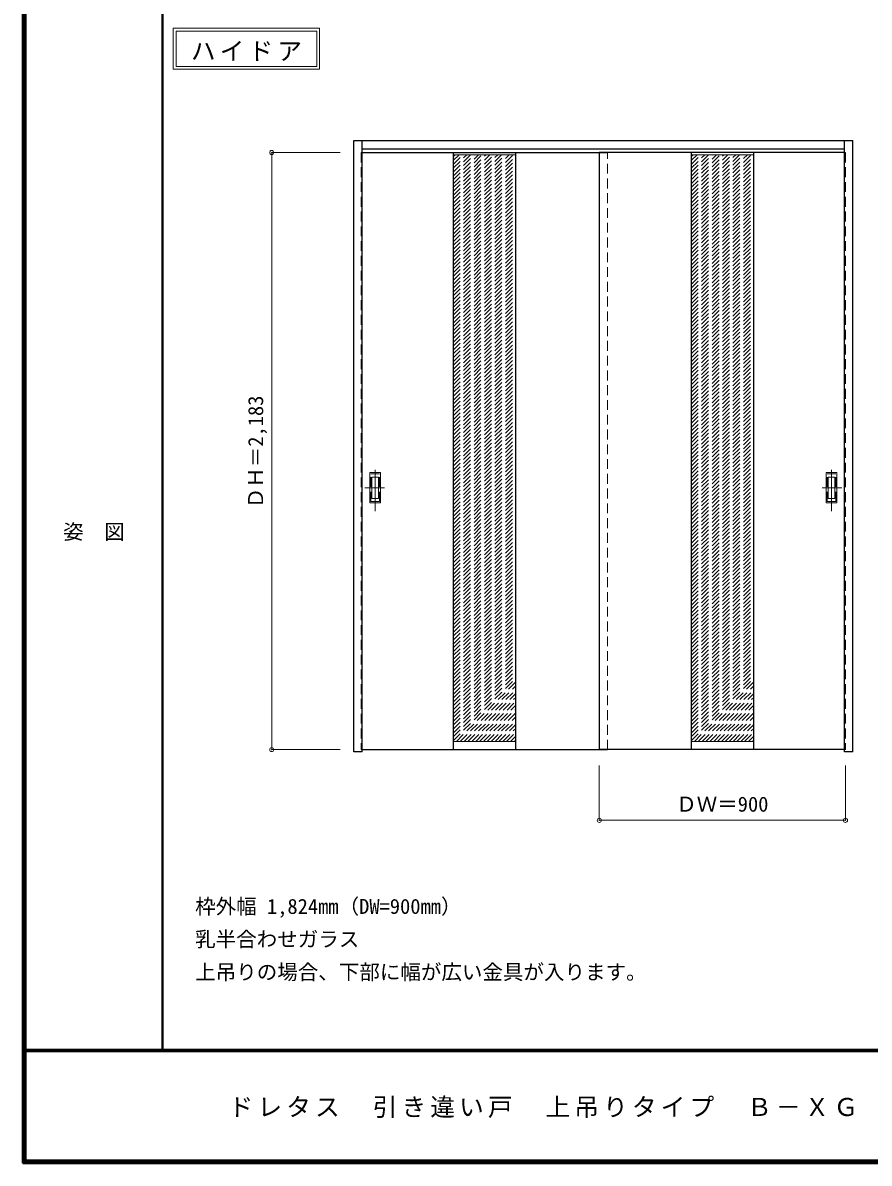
# Model space of a CAD drawing. Units: millimetres, scale not verified. Extents: x -6000 to 5700, y -4307 to 4175.
# Drawn here: x -6000 to -2906, y -4205 to -36 of the extents above; entities that cross this region are included whole.
import ezdxf
from ezdxf.enums import TextEntityAlignment as Align

# ---------------------------------------------------------------- set-up
doc = ezdxf.new("R2010")
doc.units = ezdxf.units.MM
doc.header["$LTSCALE"] = 30
doc.header["$PDMODE"] = 32
doc.header["$PDSIZE"] = 15
doc.linetypes.add('CHAIN1', pattern=[8, 5, -1, 1, -1])
doc.linetypes.add('DASHED1', pattern=[1.8, 1.2, -0.6])
for name, color, linetype, lineweight in [('0-2_扉', 4, 'DASHED1', 9), ('0-3_仕上げ', 7, 'Continuous', 18), ('0-4_枠', 3, 'Continuous', 25), ('0-6_引手', 7, 'Continuous', 18), ('0-A_文字', 7, 'Continuous', 18), ('0-B_寸法', 4, 'Continuous', 9), ('0-C_ハッチ', 4, 'DASHED1', 9), ('F-1_枠', 6, 'Continuous', 40), ('F-A_文字', 7, 'Continuous', 18)]:
    doc.layers.add(name, color=color, linetype=linetype, lineweight=lineweight)
doc.styles.add('ＭＳ ゴシック', font='')
doc.styles.get('ＭＳ ゴシック').set_extended_font_data('MS Gothic')

msp = doc.modelspace()

# ---------------------------------------------------------------- linework, layer by layer
at = {"layer": '0-2_扉'}
for p, q in [((-4763, -509.75), (-4763, -2692.75)), ((-4760, -509.75), (-4763, -509.75)), ((-3893, -509.75), (-3893, -513.75)), ((-3863, -2692.75), (-3863, -509.75)), ((-3863, -509.75), (-3863, -513.75)), ((-2996, -509.75), (-2993, -509.75)), ((-2993, -509.75), (-2993, -2692.75)), ((-4763, -2692.75), (-4760, -2692.75)), ((-2993, -2692.75), (-2996, -2692.75))]:
    msp.add_line(p, q, dxfattribs=at)
at = {"layer": '0-2_扉', "color": 3, "linetype": 'Continuous', "lineweight": 25}
for p, q in [((-4760, -509.75), (-3863, -509.75)), ((-4760, -2692.75), (-3863, -2692.75)), ((-2996, -2692.75), (-3893, -2692.75))]:
    msp.add_line(p, q, dxfattribs=at)
msp.add_lwpolyline([(-2996, -509.75), (-3893, -509.75), (-3893, -2692.75)], dxfattribs=at)
at = {"layer": '0-3_仕上げ', "color": 3, "lineweight": 25}
for p, q in [((-4427, -509.75), (-4427, -2692.97)), ((-4199, -509.64), (-4199, -2692.97)), ((-3557, -509.64), (-3557, -2692.97)), ((-3329, -509.75), (-3329, -2692.97))]:
    msp.add_line(p, q, dxfattribs=at)
at = {"layer": '0-3_仕上げ'}
for p, q in [((-4199, -517.64), (-4427, -517.64)), ((-3557, -517.64), (-3329, -517.64)), ((-4427, -2662.97), (-4199, -2662.97)), ((-3329, -2662.97), (-3557, -2662.97))]:
    msp.add_line(p, q, dxfattribs=at)
at = {"layer": '0-4_枠'}
for p, q in [((-4790, -2701.25), (-4790, -466.25)), ((-4790, -466.25), (-2966, -466.25)), ((-4760, -2701.25), (-4760, -466.25)), ((-4760, -496.25), (-2996, -496.25)), ((-2996, -2692.21), (-2996, -466.25)), ((-2966, -2701.25), (-2966, -466.25)), ((-4760, -2701.25), (-4790, -2701.25)), ((-2996, -2692.55), (-2996, -2692.21))]:
    msp.add_line(p, q, dxfattribs=at)
msp.add_lwpolyline([(-2966, -2701.25), (-2996, -2701.25), (-2996, -2692.55)], dxfattribs=at)
at = {"layer": '0-6_引手', "linetype": 'CHAIN1'}
for p, q in [((-4712, -1820.48), (-4712, -1649.63)), ((-3044, -1820.48), (-3044, -1649.63)), ((-4750.07, -1735.25), (-4677.56, -1735.25)), ((-3005.93, -1735.25), (-3078.44, -1735.25))]:
    msp.add_line(p, q, dxfattribs=at)
at = {"layer": '0-6_引手'}
for p, q in [((-4731, -1680.25), (-4693, -1680.25)), ((-4731, -1790.25), (-4731, -1680.25)), ((-4724.5, -1696.25), (-4699.5, -1696.25)), ((-4724.5, -1774.25), (-4724.5, -1696.25)), ((-4699.5, -1774.25), (-4699.5, -1696.25)), ((-4693, -1790.25), (-4693, -1680.25)), ((-3025, -1680.25), (-3063, -1680.25)), ((-3063, -1790.25), (-3063, -1680.25)), ((-3031.5, -1696.25), (-3056.5, -1696.25)), ((-3056.5, -1774.25), (-3056.5, -1696.25)), ((-3031.5, -1774.25), (-3031.5, -1696.25)), ((-3025, -1790.25), (-3025, -1680.25)), ((-4731, -1790.25), (-4693, -1790.25)), ((-4724.5, -1774.25), (-4699.5, -1774.25)), ((-3025, -1790.25), (-3063, -1790.25)), ((-3031.5, -1774.25), (-3056.5, -1774.25))]:
    msp.add_line(p, q, dxfattribs=at)
at = {"layer": '0-6_引手', "linetype": 'DASHED1'}
for p, q in [((-4696, -1786.25), (-4696, -1684.25)), ((-3060, -1786.25), (-3060, -1684.25)), ((-4728, -1786.25), (-4696, -1786.25)), ((-3028, -1786.25), (-3060, -1786.25))]:
    msp.add_line(p, q, dxfattribs=at)
for points in [[(-4728, -1786.25), (-4728, -1684.25), (-4696, -1684.25)], [(-3028, -1786.25), (-3028, -1684.25), (-3060, -1684.25)]]:
    msp.add_lwpolyline(points, dxfattribs=at)
at = {"layer": '0-A_文字'}
for p, q in [((-5450, -55.5), (-5450, -205.5)), ((-5440, -65.5), (-4925.67, -65.5)), ((-4925.67, -65.5), (-4925.67, -195.5)), ((-5450, -205.5), (-4915.67, -205.5))]:
    msp.add_line(p, q, dxfattribs=at)
for points in [[(-5450, -55.5), (-4915.67, -55.5), (-4915.67, -205.5)], [(-5440, -65.5), (-5440, -195.5), (-4925.67, -195.5)]]:
    msp.add_lwpolyline(points, dxfattribs=at)
at = {"layer": '0-B_寸法'}
for p, q in [((-5090, -509.75), (-4840, -509.75)), ((-5090, -509.75), (-5090, -2692.75)), ((-5090, -2692.75), (-4840, -2692.75)), ((-3893, -2951.25), (-3893, -2751.25)), ((-2993, -2951.25), (-2993, -2751.25)), ((-3893, -2951.25), (-2993, -2951.25))]:
    msp.add_line(p, q, dxfattribs=at)
at = {"layer": '0-B_寸法', "color": 7}
for p in [(-5090, -509.75), (-5090, -2692.75), (-3893, -2951.25), (-2993, -2951.25)]:
    msp.add_point(p, dxfattribs=at)
at = {"layer": '0-C_ハッチ'}
for p, q in [((-4427, -737.17), (-4207.47, -517.64)), ((-4427, -723.03), (-4221.62, -517.64)), ((-4427, -708.88), (-4235.76, -517.64)), ((-4427, -694.74), (-4249.9, -517.64)), ((-4427, -680.6), (-4264.04, -517.64)), ((-4427, -666.46), (-4278.18, -517.64)), ((-4427, -652.31), (-4292.33, -517.64)), ((-4427, -638.17), (-4306.47, -517.64)), ((-4427, -624.03), (-4320.61, -517.64)), ((-4427, -609.89), (-4334.75, -517.64)), ((-4427, -595.75), (-4348.9, -517.64)), ((-4427, -581.6), (-4363.04, -517.64)), ((-4427, -567.46), (-4377.18, -517.64)), ((-4427, -553.32), (-4391.32, -517.64)), ((-4427, -539.18), (-4405.46, -517.64)), ((-4427, -525.04), (-4419.61, -517.64)), ((-4427, -751.31), (-4199, -523.31)), ((-4427, -765.45), (-4199, -537.45)), ((-3557, -737.17), (-3337.47, -517.64)), ((-3557, -723.03), (-3351.62, -517.64)), ((-3557, -708.88), (-3365.76, -517.64)), ((-3557, -694.74), (-3379.9, -517.64)), ((-3557, -680.6), (-3394.04, -517.64)), ((-3557, -666.46), (-3408.18, -517.64)), ((-3557, -652.31), (-3422.33, -517.64)), ((-3557, -638.17), (-3436.47, -517.64)), ((-3557, -624.03), (-3450.61, -517.64)), ((-3557, -609.89), (-3464.75, -517.64)), ((-3557, -595.75), (-3478.9, -517.64)), ((-3557, -581.6), (-3493.04, -517.64)), ((-3557, -567.46), (-3507.18, -517.64)), ((-3557, -553.32), (-3521.32, -517.64)), ((-3557, -539.18), (-3535.46, -517.64)), ((-3557, -525.04), (-3549.61, -517.64)), ((-3557, -751.31), (-3329, -523.31)), ((-3557, -765.45), (-3329, -537.45)), ((-4427, -779.59), (-4199, -551.59)), ((-4427, -793.74), (-4199, -565.74)), ((-4427, -807.88), (-4199, -579.88)), ((-3557, -779.59), (-3329, -551.59)), ((-3557, -793.74), (-3329, -565.74)), ((-3557, -807.88), (-3329, -579.88)), ((-4427, -822.02), (-4199, -594.02)), ((-4427, -836.16), (-4199, -608.16)), ((-4427, -850.3), (-4199, -622.3)), ((-3557, -822.02), (-3329, -594.02)), ((-3557, -836.16), (-3329, -608.16)), ((-3557, -850.3), (-3329, -622.3)), ((-4427, -864.45), (-4199, -636.45)), ((-4427, -878.59), (-4199, -650.59)), ((-4427, -892.73), (-4199, -664.73)), ((-3557, -864.45), (-3329, -636.45)), ((-3557, -878.59), (-3329, -650.59)), ((-3557, -892.73), (-3329, -664.73)), ((-4427, -906.87), (-4199, -678.87)), ((-4427, -921.02), (-4199, -693.02)), ((-4427, -935.16), (-4199, -707.16)), ((-3557, -906.87), (-3329, -678.87)), ((-3557, -921.02), (-3329, -693.02)), ((-3557, -935.16), (-3329, -707.16)), ((-4427, -949.3), (-4199, -721.3)), ((-4427, -963.44), (-4199, -735.44)), ((-4427, -977.58), (-4199, -749.58)), ((-3557, -949.3), (-3329, -721.3)), ((-3557, -963.44), (-3329, -735.44)), ((-3557, -977.58), (-3329, -749.58)), ((-4427, -991.73), (-4199, -763.73)), ((-4427, -1005.87), (-4199, -777.87)), ((-4427, -1020.01), (-4199, -792.01)), ((-3557, -991.73), (-3329, -763.73)), ((-3557, -1005.87), (-3329, -777.87)), ((-3557, -1020.01), (-3329, -792.01)), ((-4427, -1034.15), (-4199, -806.15)), ((-4427, -1048.29), (-4199, -820.29)), ((-3557, -1034.15), (-3329, -806.15)), ((-3557, -1048.29), (-3329, -820.29)), ((-4427, -1062.44), (-4199, -834.44)), ((-4427, -1076.58), (-4199, -848.58)), ((-4427, -1090.72), (-4199, -862.72)), ((-3557, -1062.44), (-3329, -834.44)), ((-3557, -1076.58), (-3329, -848.58)), ((-3557, -1090.72), (-3329, -862.72)), ((-4427, -1104.86), (-4199, -876.86)), ((-4427, -1119.01), (-4199, -891.01)), ((-4427, -1133.15), (-4199, -905.15)), ((-3557, -1104.86), (-3329, -876.86)), ((-3557, -1119.01), (-3329, -891.01)), ((-3557, -1133.15), (-3329, -905.15)), ((-4427, -1147.29), (-4199, -919.29)), ((-4427, -1161.43), (-4199, -933.43)), ((-4427, -1175.57), (-4199, -947.57)), ((-3557, -1147.29), (-3329, -919.29)), ((-3557, -1161.43), (-3329, -933.43)), ((-3557, -1175.57), (-3329, -947.57)), ((-4427, -1189.72), (-4199, -961.72)), ((-4427, -1203.86), (-4199, -975.86)), ((-4427, -1218), (-4199, -990)), ((-3557, -1189.72), (-3329, -961.72)), ((-3557, -1203.86), (-3329, -975.86)), ((-3557, -1218), (-3329, -990)), ((-4427, -1232.14), (-4199, -1004.14)), ((-4427, -1246.28), (-4199, -1018.28)), ((-4427, -1260.43), (-4199, -1032.43)), ((-3557, -1232.14), (-3329, -1004.14)), ((-3557, -1246.28), (-3329, -1018.28)), ((-3557, -1260.43), (-3329, -1032.43)), ((-4427, -1274.57), (-4199, -1046.57)), ((-4427, -1288.71), (-4199, -1060.71)), ((-4427, -1302.85), (-4199, -1074.85)), ((-3557, -1274.57), (-3329, -1046.57)), ((-3557, -1288.71), (-3329, -1060.71)), ((-3557, -1302.85), (-3329, -1074.85)), ((-4427, -1316.99), (-4199, -1088.99)), ((-4427, -1331.14), (-4199, -1103.14)), ((-4427, -1345.28), (-4199, -1117.28)), ((-3557, -1316.99), (-3329, -1088.99)), ((-3557, -1331.14), (-3329, -1103.14)), ((-3557, -1345.28), (-3329, -1117.28)), ((-4427, -1359.42), (-4199, -1131.42)), ((-4427, -1373.56), (-4199, -1145.56)), ((-4427, -1387.71), (-4199, -1159.71)), ((-3557, -1359.42), (-3329, -1131.42)), ((-3557, -1373.56), (-3329, -1145.56)), ((-3557, -1387.71), (-3329, -1159.71)), ((-4427, -1401.85), (-4199, -1173.85)), ((-4427, -1415.99), (-4199, -1187.99)), ((-4427, -1430.13), (-4199, -1202.13)), ((-3557, -1401.85), (-3329, -1173.85)), ((-3557, -1415.99), (-3329, -1187.99)), ((-3557, -1430.13), (-3329, -1202.13)), ((-4427, -1444.27), (-4199, -1216.27)), ((-4427, -1458.42), (-4199, -1230.42)), ((-4427, -1472.56), (-4199, -1244.56)), ((-3557, -1444.27), (-3329, -1216.27)), ((-3557, -1458.42), (-3329, -1230.42)), ((-3557, -1472.56), (-3329, -1244.56)), ((-4427, -1486.7), (-4199, -1258.7)), ((-4427, -1500.84), (-4199, -1272.84)), ((-4427, -1514.98), (-4199, -1286.98)), ((-3557, -1486.7), (-3329, -1258.7)), ((-3557, -1500.84), (-3329, -1272.84)), ((-3557, -1514.98), (-3329, -1286.98)), ((-4427, -1529.13), (-4199, -1301.13)), ((-4427, -1543.27), (-4199, -1315.27)), ((-4427, -1557.41), (-4199, -1329.41)), ((-3557, -1529.13), (-3329, -1301.13)), ((-3557, -1543.27), (-3329, -1315.27)), ((-3557, -1557.41), (-3329, -1329.41)), ((-4427, -1571.55), (-4199, -1343.55)), ((-4427, -1585.7), (-4199, -1357.7)), ((-4427, -1599.84), (-4199, -1371.84)), ((-3557, -1571.55), (-3329, -1343.55)), ((-3557, -1585.7), (-3329, -1357.7)), ((-3557, -1599.84), (-3329, -1371.84)), ((-4427, -1613.98), (-4199, -1385.98)), ((-4427, -1628.12), (-4199, -1400.12)), ((-4427, -1642.26), (-4199, -1414.26)), ((-3557, -1613.98), (-3329, -1385.98)), ((-3557, -1628.12), (-3329, -1400.12)), ((-3557, -1642.26), (-3329, -1414.26)), ((-4427, -1656.41), (-4199, -1428.41)), ((-4427, -1670.55), (-4199, -1442.55)), ((-4427, -1684.69), (-4199, -1456.69)), ((-3557, -1656.41), (-3329, -1428.41)), ((-3557, -1670.55), (-3329, -1442.55)), ((-3557, -1684.69), (-3329, -1456.69)), ((-4427, -1698.83), (-4199, -1470.83)), ((-4427, -1712.97), (-4199, -1484.97)), ((-4427, -1727.12), (-4199, -1499.12)), ((-3557, -1698.83), (-3329, -1470.83)), ((-3557, -1712.97), (-3329, -1484.97)), ((-3557, -1727.12), (-3329, -1499.12)), ((-4427, -1741.26), (-4199, -1513.26)), ((-4427, -1755.4), (-4199, -1527.4)), ((-4427, -1769.54), (-4199, -1541.54)), ((-3557, -1741.26), (-3329, -1513.26)), ((-3557, -1755.4), (-3329, -1527.4)), ((-3557, -1769.54), (-3329, -1541.54)), ((-4427, -1783.69), (-4199, -1555.69)), ((-4427, -1797.83), (-4199, -1569.83)), ((-4427, -1811.97), (-4199, -1583.97)), ((-3557, -1783.69), (-3329, -1555.69)), ((-3557, -1797.83), (-3329, -1569.83)), ((-3557, -1811.97), (-3329, -1583.97)), ((-4427, -1826.11), (-4199, -1598.11)), ((-4427, -1840.25), (-4199, -1612.25)), ((-3557, -1826.11), (-3329, -1598.11)), ((-3557, -1840.25), (-3329, -1612.25)), ((-4427, -1854.4), (-4199, -1626.4)), ((-4427, -1868.54), (-4199, -1640.54)), ((-4427, -1882.68), (-4199, -1654.68)), ((-3557, -1854.4), (-3329, -1626.4)), ((-3557, -1868.54), (-3329, -1640.54)), ((-3557, -1882.68), (-3329, -1654.68)), ((-4427, -1896.82), (-4199, -1668.82)), ((-4427, -1910.96), (-4199, -1682.96)), ((-4427, -1925.11), (-4199, -1697.11)), ((-3557, -1896.82), (-3329, -1668.82)), ((-3557, -1910.96), (-3329, -1682.96)), ((-3557, -1925.11), (-3329, -1697.11)), ((-4427, -1939.25), (-4199, -1711.25)), ((-4427, -1953.39), (-4199, -1725.39)), ((-4427, -1967.53), (-4199, -1739.53)), ((-3557, -1939.25), (-3329, -1711.25)), ((-3557, -1953.39), (-3329, -1725.39)), ((-3557, -1967.53), (-3329, -1739.53)), ((-4427, -1981.68), (-4199, -1753.68)), ((-4427, -1995.82), (-4199, -1767.82)), ((-4427, -2009.96), (-4199, -1781.96)), ((-3557, -1981.68), (-3329, -1753.68)), ((-3557, -1995.82), (-3329, -1767.82)), ((-3557, -2009.96), (-3329, -1781.96)), ((-4427, -2024.1), (-4199, -1796.1)), ((-4427, -2038.24), (-4199, -1810.24)), ((-4427, -2052.39), (-4199, -1824.39)), ((-3557, -2024.1), (-3329, -1796.1)), ((-3557, -2038.24), (-3329, -1810.24)), ((-3557, -2052.39), (-3329, -1824.39)), ((-4427, -2066.53), (-4199, -1838.53)), ((-4427, -2080.67), (-4199, -1852.67)), ((-4427, -2094.81), (-4199, -1866.81)), ((-3557, -2066.53), (-3329, -1838.53)), ((-3557, -2080.67), (-3329, -1852.67)), ((-3557, -2094.81), (-3329, -1866.81)), ((-4427, -2108.95), (-4199, -1880.95)), ((-4427, -2123.1), (-4199, -1895.1)), ((-4427, -2137.24), (-4199, -1909.24)), ((-3557, -2108.95), (-3329, -1880.95)), ((-3557, -2123.1), (-3329, -1895.1)), ((-3557, -2137.24), (-3329, -1909.24)), ((-4427, -2151.38), (-4199, -1923.38)), ((-4427, -2165.52), (-4199, -1937.52)), ((-4427, -2179.67), (-4199, -1951.67)), ((-3557, -2151.38), (-3329, -1923.38)), ((-3557, -2165.52), (-3329, -1937.52)), ((-3557, -2179.67), (-3329, -1951.67)), ((-4427, -2193.81), (-4199, -1965.81)), ((-4427, -2207.95), (-4199, -1979.95)), ((-4427, -2222.09), (-4199, -1994.09)), ((-3557, -2193.81), (-3329, -1965.81)), ((-3557, -2207.95), (-3329, -1979.95)), ((-3557, -2222.09), (-3329, -1994.09)), ((-4427, -2236.23), (-4199, -2008.23)), ((-4427, -2250.38), (-4199, -2022.38)), ((-4427, -2264.52), (-4199, -2036.52)), ((-3557, -2236.23), (-3329, -2008.23)), ((-3557, -2250.38), (-3329, -2022.38)), ((-3557, -2264.52), (-3329, -2036.52)), ((-4427, -2278.66), (-4199, -2050.66)), ((-4427, -2292.8), (-4199, -2064.8)), ((-4427, -2306.94), (-4199, -2078.94)), ((-3557, -2278.66), (-3329, -2050.66)), ((-3557, -2292.8), (-3329, -2064.8)), ((-3557, -2306.94), (-3329, -2078.94)), ((-4427, -2321.09), (-4199, -2093.09)), ((-4427, -2335.23), (-4199, -2107.23)), ((-4427, -2349.37), (-4199, -2121.37)), ((-3557, -2321.09), (-3329, -2093.09)), ((-3557, -2335.23), (-3329, -2107.23)), ((-3557, -2349.37), (-3329, -2121.37)), ((-4427, -2363.51), (-4199, -2135.51)), ((-4427, -2377.66), (-4199, -2149.66)), ((-4427, -2391.8), (-4199, -2163.8)), ((-3557, -2363.51), (-3329, -2135.51)), ((-3557, -2377.66), (-3329, -2149.66)), ((-3557, -2391.8), (-3329, -2163.8)), ((-4427, -2405.94), (-4199, -2177.94)), ((-4427, -2420.08), (-4199, -2192.08)), ((-4427, -2434.22), (-4199, -2206.22)), ((-3557, -2405.94), (-3329, -2177.94)), ((-3557, -2420.08), (-3329, -2192.08)), ((-3557, -2434.22), (-3329, -2206.22)), ((-4427, -2448.37), (-4199, -2220.37)), ((-4427, -2462.51), (-4199, -2234.51)), ((-4427, -2476.65), (-4199, -2248.65)), ((-3557, -2448.37), (-3329, -2220.37)), ((-3557, -2462.51), (-3329, -2234.51)), ((-3557, -2476.65), (-3329, -2248.65)), ((-4427, -2490.79), (-4199, -2262.79)), ((-4427, -2504.93), (-4199, -2276.93)), ((-4427, -2519.08), (-4199, -2291.08)), ((-3557, -2490.79), (-3329, -2262.79)), ((-3557, -2504.93), (-3329, -2276.93)), ((-3557, -2519.08), (-3329, -2291.08)), ((-4427, -2533.22), (-4199, -2305.22)), ((-4427, -2547.36), (-4199, -2319.36)), ((-4427, -2561.5), (-4199, -2333.5)), ((-3557, -2533.22), (-3329, -2305.22)), ((-3557, -2547.36), (-3329, -2319.36)), ((-3557, -2561.5), (-3329, -2333.5)), ((-4427, -2575.65), (-4199, -2347.65)), ((-4427, -2589.79), (-4199, -2361.79)), ((-4427, -2603.93), (-4199, -2375.93)), ((-3557, -2575.65), (-3329, -2347.65)), ((-3557, -2589.79), (-3329, -2361.79)), ((-3557, -2603.93), (-3329, -2375.93)), ((-4427, -2618.07), (-4199, -2390.07)), ((-4427, -2632.21), (-4199, -2404.21)), ((-3557, -2618.07), (-3329, -2390.07)), ((-3557, -2632.21), (-3329, -2404.21)), ((-4427, -2646.36), (-4199, -2418.36)), ((-4427, -2660.5), (-4199, -2432.5)), ((-4415.33, -2662.97), (-4199, -2446.64)), ((-3557, -2646.36), (-3329, -2418.36)), ((-3557, -2660.5), (-3329, -2432.5)), ((-3545.33, -2662.97), (-3329, -2446.64)), ((-4401.19, -2662.97), (-4199, -2460.78)), ((-4387.04, -2662.97), (-4199, -2474.92)), ((-4372.9, -2662.97), (-4199, -2489.07)), ((-3531.19, -2662.97), (-3329, -2460.78)), ((-3517.04, -2662.97), (-3329, -2474.92)), ((-3502.9, -2662.97), (-3329, -2489.07)), ((-4358.76, -2662.97), (-4199, -2503.21)), ((-4344.62, -2662.97), (-4199, -2517.35)), ((-4330.48, -2662.97), (-4199, -2531.49)), ((-3488.76, -2662.97), (-3329, -2503.21)), ((-3474.62, -2662.97), (-3329, -2517.35)), ((-3460.48, -2662.97), (-3329, -2531.49)), ((-4316.33, -2662.97), (-4199, -2545.63)), ((-4302.19, -2662.97), (-4199, -2559.78)), ((-4288.05, -2662.97), (-4199, -2573.92)), ((-3446.33, -2662.97), (-3329, -2545.63)), ((-3432.19, -2662.97), (-3329, -2559.78)), ((-3418.05, -2662.97), (-3329, -2573.92)), ((-4273.91, -2662.97), (-4199, -2588.06)), ((-4259.76, -2662.97), (-4199, -2602.2)), ((-4245.62, -2662.97), (-4199, -2616.35)), ((-3403.91, -2662.97), (-3329, -2588.06)), ((-3389.76, -2662.97), (-3329, -2602.2)), ((-3375.62, -2662.97), (-3329, -2616.35)), ((-4231.48, -2662.97), (-4199, -2630.49)), ((-4217.34, -2662.97), (-4199, -2644.63)), ((-4203.2, -2662.97), (-4199, -2658.77)), ((-3361.48, -2662.97), (-3329, -2630.49)), ((-3347.34, -2662.97), (-3329, -2644.63)), ((-3333.2, -2662.97), (-3329, -2658.77))]:
    msp.add_line(p, q, dxfattribs=at)
at = {"layer": 'F-1_枠'}
for p, q in [((-6000, 4175), (-6000, -4205)), ((-5995, 4175), (-5995, -4205)), ((-5990, 4175), (-5990, -4205)), ((-5490, 4175), (-5490, -3790)), ((5700, -3790), (-6000, -3790)), ((5700, -3795), (-6000, -3795)), ((5700, -4195), (-6000, -4195)), ((5700, -4200), (-6000, -4200)), ((5700, -4205), (-6000, -4205))]:
    msp.add_line(p, q, dxfattribs=at)

# ---------------------------------------------------------------- texts
at = {"layer": '0-A_文字', "style": 'ＭＳ ゴシック'}
for s, p in [('枠外幅 1,824mm（DW=900mm）', (-5370, -3310)), ('乳半合わせガラス', (-5370, -3430)), ('上吊りの場合、下部に幅が広い金具が入ります。', (-5370, -3550))]:
    msp.add_text(s, height=54.99, dxfattribs=at).set_placement(p, align=Align.BOTTOM_LEFT)
at = {"layer": '0-A_文字', "insert": (-5385.34, -175.5), "char_height": 65.98, "attachment_point": 7, "style": 'ＭＳ ゴシック'}
msp.add_mtext('\\T1.17;ハイドア', dxfattribs=at)
at = {"layer": '0-B_寸法', "color": 7, "style": 'ＭＳ ゴシック'}
msp.add_text('ＤＨ＝2,183', height=54.99, rotation=90, dxfattribs=at).set_placement((-5105, -1810.5), align=Align.BOTTOM_LEFT)
msp.add_text('ＤＷ＝900', height=54.99, dxfattribs=at).set_placement((-3611.75, -2936.25), align=Align.BOTTOM_LEFT)
at = {"layer": 'F-A_文字', "style": 'ＭＳ ゴシック'}
msp.add_text('姿\u3000図', height=54.99, dxfattribs=at).set_placement((-5852.5, -1940.25), align=Align.BOTTOM_LEFT)
at = {"layer": 'F-A_文字', "insert": (-5247.55, -4040), "char_height": 65.98, "attachment_point": 7, "style": 'ＭＳ ゴシック'}
msp.add_mtext('\\T1.17;ドレタス\u3000引き違い戸\u3000上吊りタイプ\u3000Ｂ－ＸＧ', dxfattribs=at)

doc.saveas('drawing.dxf')
